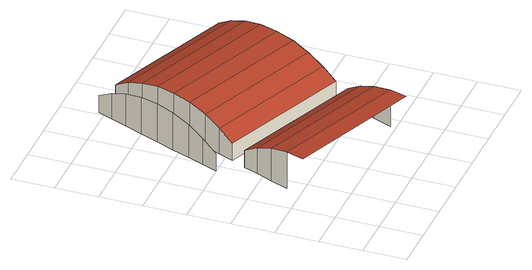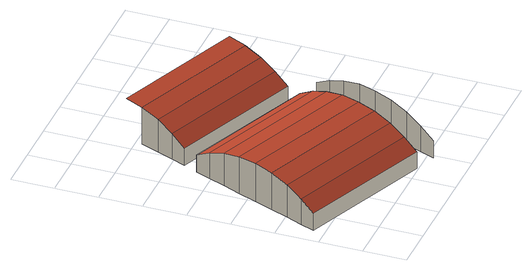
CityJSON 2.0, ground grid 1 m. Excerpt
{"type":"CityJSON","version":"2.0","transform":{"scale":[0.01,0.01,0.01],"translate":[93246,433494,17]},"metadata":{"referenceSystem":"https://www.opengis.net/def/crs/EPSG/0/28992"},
"CityObjects":{
"building1":{"type":"Building","attributes":{"measuredHeight":21.81},"children":["building1-1"],"geometry":[{"type":"MultiSurface","lod":"2","boundaries":[[[0,1,2,3]],[[4,0,3,5]],[[6,4,5,7]],[[8,9,10,11]],[[12,8,11,13]],[[14,15,16,2]],[[17,18,19,20]],[[21,12,13,22]],[[18,23,24,19]],[[2,16,25,3]],[[26,21,22,27]],[[23,28,29,24]],[[3,25,30,5]],[[27,31,32,26]],[[5,30,33,7]],[[28,34,35,29]],[[36,6,7,33]],[[31,37,38,32]],[[39,35,34,40]],[[41,17,20,42]],[[37,43,44,38]],[[17,41,45,18]],[[46,39,40,47]],[[43,48,49,44]],[[18,45,50,23]],[[51,52,25,16]],[[53,46,47,54]],[[23,50,55,28]],[[52,56,30,25]],[[57,53,54,58]],[[56,36,33,30]],[[28,55,59,34]],[[34,59,60,40]],[[45,41,42,61]],[[40,60,62,47]],[[50,45,61,63]],[[47,62,64,54]],[[55,50,63,65]],[[54,64,66,58]],[[67,57,58,66]],[[59,55,65,68]],[[68,69,60,59]],[[69,70,62,60]],[[70,71,64,62]],[[71,67,66,64]]],"semantics":{"surfaces":[{"type":"WallSurface"},{"type":"RoofSurface"}],"values":[0,0,0,0,0,1,0,0,0,1,0,0,1,0,1,0,0,0,0,0,0,1,0,0,1,0,0,1,0,0,0,1,1,0,1,0,1,0,1,0,0,0,0,0,0]}}]},
"building1-1":{"type":"BuildingInstallation","parents":["building1"],"geometry":[{"type":"MultiSurface","lod":"2","boundaries":[[[70,71,64,62]],[[71,67,66,64]],[[53,46,47,54]],[[46,39,40,47]],[[69,70,62,60]],[[67,57,58,66]],[[57,53,54,58]],[[39,35,34,40]],[[68,69,60,59]],[[28,34,35,29]],[[59,55,65,68]],[[23,28,29,24]],[[55,50,63,65]],[[18,23,24,19]],[[50,45,61,63]],[[45,41,42,61]],[[17,18,19,20]],[[41,17,20,42]],[[23,50,55,28]],[[40,60,62,47]],[[18,45,50,23]],[[17,41,45,18]],[[54,64,66,58]],[[47,62,64,54]],[[28,55,59,34]],[[34,59,60,40]]],"semantics":{"surfaces":[{"type":"WallSurface"},{"type":"RoofSurface"}],"values":[0,0,0,0,0,0,0,0,0,0,0,0,0,0,0,0,0,0,1,1,1,1,1,1,1,1]}}]}
},
"vertices":[
[88,278,86],[72,236,86],[72,236,179],[88,278,168],[104,316,86],[104,316,151],[117,350,86],[117,350,129],[96,436,151],[82,402,129],[82,402,86],[96,436,86],[112,474,168],[112,474,86],[54,194,182],[357,72,182],[374,114,179],[134,383,129],[147,418,151],[147,418,86],[134,383,86],[128,516,179],[128,516,86],[163,456,168],[163,456,86],[391,156,168],[145,558,182],[145,558,86],[179,497,179],[179,497,86],[406,194,151],[162,601,86],[162,601,179],[420,228,129],[197,540,182],[197,540,86],[420,228,86],[179,642,86],[179,642,168],[214,583,86],[214,583,179],[436,261,129],[436,261,86],[195,680,86],[195,680,151],[450,296,151],[230,624,86],[230,624,168],[208,715,86],[208,715,129],[465,334,168],[374,114,86],[391,156,86],[246,662,86],[246,662,151],[482,375,179],[406,194,86],[260,696,86],[260,696,129],[499,418,182],[516,461,179],[450,296,86],[533,502,168],[465,334,86],[549,540,151],[482,375,86],[562,574,129],[562,574,86],[499,418,86],[516,461,86],[533,502,86],[549,540,86]
]}
